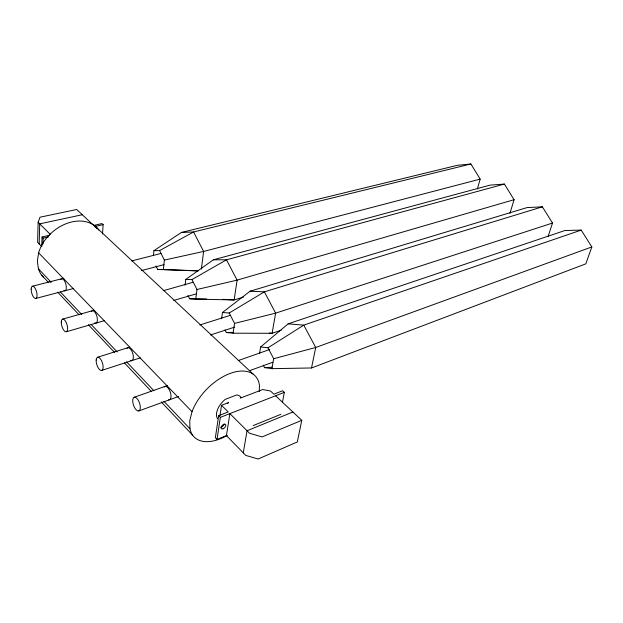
<?xml version="1.0" encoding="UTF-8"?>
<svg xmlns="http://www.w3.org/2000/svg" width="623" height="623" viewBox="0 0 623 623"><rect width="100%" height="100%" fill="white"/><g stroke="black" fill="none" stroke-linecap="round" stroke-linejoin="round"><path stroke-width="0.93" d="M102.522 234.007L103.13 224.646L101.97 223.571L93.699 225.425L76.691 209.492L40.012 217.201L38.135 222.279L37.598 242.3L41.764 246.56M39.171 243.905L39.724 223.867L82.283 214.733M41.733 246.638L42.014 236.981L49.108 235.393M259.285 391.587L259.456 385.45A43.182 24.741 -45.4 0 0 229.404 373.707A43.182 24.741 -45.4 0 0 192.016 411.686L189.742 420.79L189.976 428.811A43.182 24.741 -45.4 0 0 227.411 435.29M42.971 243.92L43.143 238.126L42.014 236.981M153.476 255.36L153.928 250.656L181.433 232.449L457.407 165.297L470.895 163.989L480.162 179.113L477.397 188.987M156.007 266.029L157.712 269.44L163.39 269.533L164.371 260.079L159.597 250.586L153.928 250.656M185.117 285.147L185.794 279.408L213.362 259.799L490.075 185.132L504.396 184.073L514.076 199.703L509.941 213.37M187.967 295.504L189.61 298.767L195.778 299.118L196.977 289.5L191.939 279.587L185.794 279.408M201.393 269.089L203.62 251.451L193.566 231.974L181.433 232.449M221.593 318.703L222.473 312.512L250.049 291.229L527.066 207.591L542.36 206.828L552.523 223.042L548.193 236.203M227.457 403.556A16.33 9.244 -45.7 0 1 228.571 402.59L221.523 405.285L228.197 411.951L218.665 415.658L215.356 437.728L217.006 439.441L226.429 435.609L229.887 413.625L249.574 433.281L262.112 436.918L301.766 420.299L275.576 395.769M219.997 415.401L221.523 405.285M217.006 439.441L220.347 417.355L218.665 415.658M225.02 329.949L226.336 332.518L233.072 333.196L234.552 323.407L229.202 313.003L222.473 312.512M98.8 230.066A36.438 26.937 -40.9 0 0 66.513 223.548A36.438 26.937 -40.9 0 0 38.626 252.837L37.349 261.13L38.4 268.762A36.438 26.937 -40.9 0 0 43.408 277.212M259.573 353.249L260.64 346.956L288.13 323.851L564.859 230.533L581.189 230.097L591.85 246.918L585.807 263.841L311.516 367.967L271.893 368.66L264.526 367.632L263.241 365.14M243.274 452.859L247.043 430.75L292.896 411.99M271.893 368.66L273.684 358.723L267.991 347.798L260.64 346.956M282.39 402.567L284.337 392.342L282.632 390.769L273.879 394.18L270.491 391.01L262.711 389.546L240.151 398.167M311.516 367.967L315.713 347.486L303.767 325.128L288.13 323.851M301.766 420.299L297.319 441.956L258.109 459.011L245.758 455.397L226.429 435.609M267.991 347.798L303.767 325.128L581.189 230.097M229.202 313.003L264.378 291.837L542.36 206.828M191.939 279.587L226.492 259.814L504.396 184.073M159.597 250.586L193.566 231.974L470.895 163.989M253.211 425.587L280.88 414.318M220.347 417.355L284.337 392.342M138.797 410.939A7.211 3.201 71.4 0 0 138.026 399.841A7.211 3.201 71.4 0 0 132.73 401.524A7.211 3.201 71.4 0 0 138.797 410.939L178.56 396.485M249.909 370.553L272.781 362.243M591.85 246.918L315.713 347.486L273.684 358.723M134.202 397.272L167.649 385.481M238.274 360.577L269.455 349.589M281.285 330.174L272.087 333.305L233.072 333.196M552.523 223.042L275.631 313.143L234.552 323.407M101.806 370.397L140.284 357.859M210.481 334.979L234.497 327.153M97.429 357.314L129.514 347.182M199.89 324.957L230.44 315.308M243.437 297.116L234.147 299.951L195.778 299.118M66.529 331.716L104.594 320.611M173.692 300.45L196.105 293.908M514.076 199.703L237.098 280.132L196.977 289.5M62.355 319.21L93.948 310.285M163.21 290.715L193.161 282.258M36.103 298.362L73.74 288.441M141.468 270.584L164.044 264.627M480.162 179.113L203.62 251.451L164.371 260.079M32.731 286.159L63.881 278.216M131.788 260.905L161.03 253.452M43.143 238.126L48.469 236.927M103.13 224.646L94.86 226.507L97.188 228.688M264.526 367.632L272.119 367.204M226.336 332.518L232.986 332.394M213.362 259.799L226.492 259.814L237.098 280.132L234.147 299.951L222.839 299.328M189.61 298.767L206.711 299.017M197.405 270.888L157.712 269.44M163.39 269.533L198.254 270.841M250.049 291.229L264.378 291.837L275.631 313.143L272.087 333.305L269.214 333.032M94.532 225.666L253.117 374.096M38.135 222.279L50.229 234.341M38.626 252.837L192.016 411.686M38.4 268.762L51.086 282.157M60.439 292.023L81.8 314.592M91.153 324.458L117.194 351.956M126.539 361.831L153.92 390.738M163.935 401.313L189.976 428.811M41.663 275.202L48.345 282.281M57.698 292.187L79.074 314.841M88.427 324.754L114.484 352.361M124.507 362.975L151.225 391.291M161.248 401.913L192.647 435.181M164.168 386.953A7.055 3.31 71.2 0 1 170.313 392.077A7.055 3.31 71.2 0 1 168.522 399.849M127.006 348.312A6.76 3.053 72.6 0 1 132.901 353.802A6.76 3.053 72.6 0 1 130.269 360.296M91.495 311.375A6.487 2.811 73.7 0 1 96.923 316.398A6.487 2.811 73.7 0 1 94.649 322.901M224.116 423.952A2.951 1.659 -45 0 1 220.815 427.253M217.52 418.625A16.276 9.275 -45.6 0 1 216.578 413.01L217.123 410.705A16.276 9.275 -45.6 0 1 225.261 399.32L236.833 394.935A16.284 9.283 -45.6 0 1 241.101 397.599M50.946 282.063A36.438 26.937 -40.9 0 1 49.24 281.339M60.813 279.462A6.253 2.609 74.6 0 1 65.843 284.096A6.253 2.609 74.6 0 1 63.865 290.591M96.168 360.032A6.9 2.951 72.6 0 0 101.027 370.467A6.9 2.951 72.6 0 0 101.713 361.044A6.9 2.951 72.6 0 0 96.168 360.032M61.264 321.943A6.619 2.718 73.7 0 0 65.828 331.841A6.619 2.718 73.7 0 0 66.272 322.582A6.619 2.718 73.7 0 0 61.264 321.943M223.073 428.788A2.951 1.659 -45.1 0 0 225.643 424.668A2.951 1.659 -45.1 0 0 221.539 426.296A2.951 1.659 -45.1 0 0 223.073 428.788M31.15 289.088A6.378 2.515 74.5 0 0 35.464 298.526A6.378 2.515 74.5 0 0 35.721 289.415A6.378 2.515 74.5 0 0 31.15 289.088"/></g></svg>
